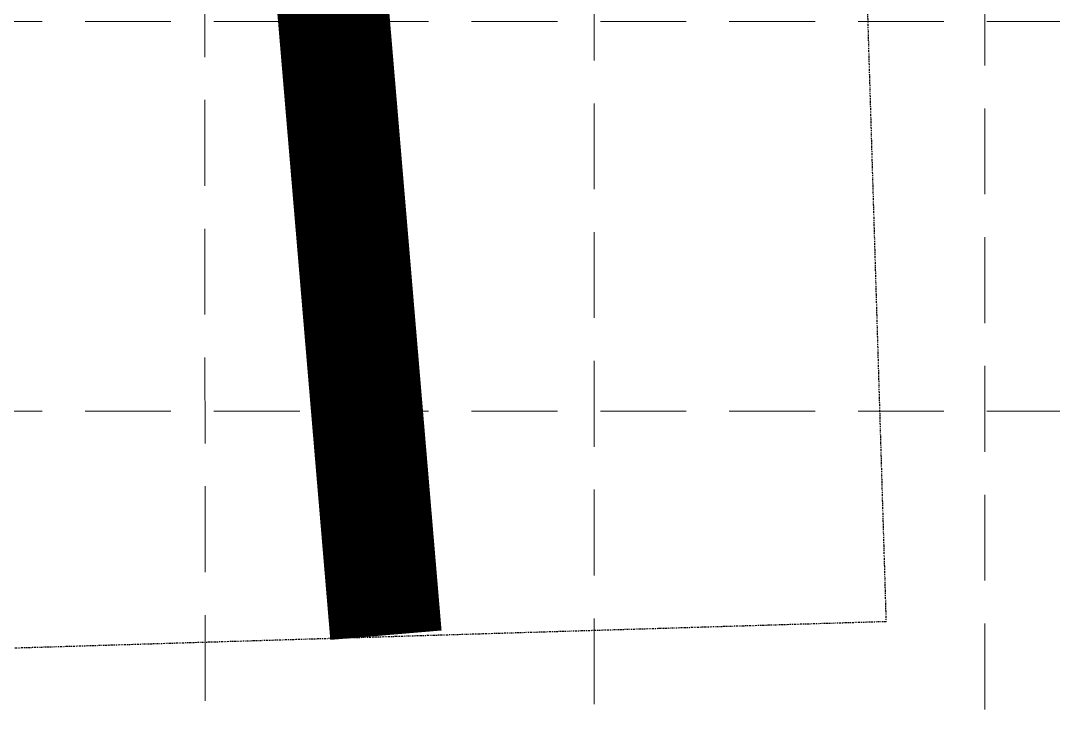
# Model space of a CAD drawing. Header units: feet. Extents: x 7707 to 9528, y 2602 to 5512.
# Drawn here: x 9277.6 to 9397.9, y 3250.2 to 3331 of the extents above; entities that cross this region are included whole.
import ezdxf

# ---------------------------------------------------------------- set-up
doc = ezdxf.new("R2010")
doc.units = ezdxf.units.FT
doc.header["$LTSCALE"] = 0.4
doc.header["$MEASUREMENT"] = 0
doc.linetypes.add('HIDDEN', pattern=[0.375, 0.25, -0.125])
doc.linetypes.add('PHANTOM2', pattern=[1.25, 0.625, -0.125, 0.125, -0.125, 0.125, -0.125])
for name, color, linetype in [('BNDY', 7, 'PHANTOM2'), ('ECB', 84, 'Continuous'), ('grid', 254, 'HIDDEN')]:
    doc.layers.add(name, color=color, linetype=linetype)

msp = doc.modelspace()

# ---------------------------------------------------------------- linework, layer by layer
at = {"layer": 'BNDY', "flags": 128}
msp.add_lwpolyline([(9337.77, 4731.57, -0.000728), (9341.19, 4727.48), (9366.44, 4697.24), (9451.7, 4595.13, 0.025633), (9498.65, 4544.41), (9445.6, 4489.99), (9344.14, 4385.91), (9378.39, 3261.02)], format="xyb", dxfattribs=at)
msp.add_lwpolyline([(9378.39, 3261.02), (9196.54, 3255.49), (8918.91, 3209.66), (8541.54, 3197.94), (8537.93, 3314.41)], dxfattribs=at)
at = {"layer": 'ECB', "color": 5, "const_width": 13}
msp.add_lwpolyline([(9388.21, 4581.41), (9363, 4561.07), (9327.67, 4516.17), (9312.86, 4388.2), (9285.99, 4044.93), (9285.99, 4021.1), (9296.59, 3991.96), (9296.59, 3946.06), (9296.59, 3538.38), (9320.16, 3259.45)], dxfattribs=at)
at = {"layer": 'grid', "color": 252, "linetype": 'HIDDEN', "lineweight": 0, "ltscale": 100}
for p, q in [((9299.13, 2831.8), (9298.91, 5465.72)), ((9344.44, 2831.41), (9344.31, 5465.72)), ((9389.94, 2830.81), (9389.71, 5465.72)), ((7755.13, 3330.94), (9480.3, 3330.94)), ((7755.13, 3285.54), (9480.3, 3285.54))]:
    msp.add_line(p, q, dxfattribs=at)

doc.saveas('drawing.dxf')
